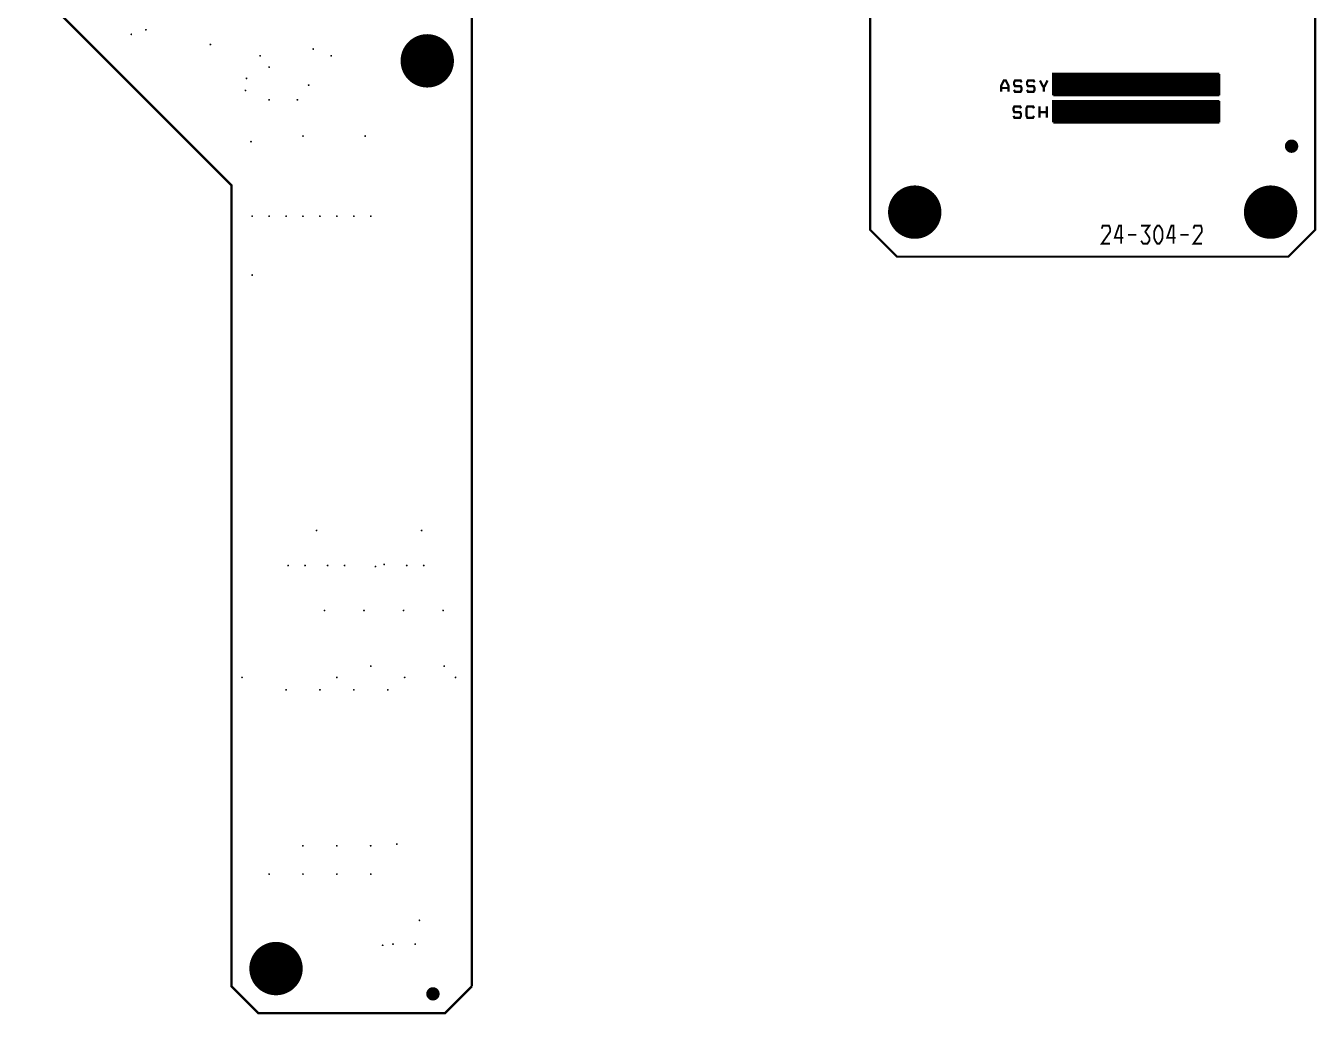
# Model space of a CAD drawing. Extents: x -7 to 310, y -94 to 128.
# Drawn here: x -7.3 to 137.7, y -93.9 to 17.2 of the extents above; entities that cross this region are included whole.
import ezdxf

# ---------------------------------------------------------------- set-up
doc = ezdxf.new("R2010")
doc.units = 0
doc.header["$MEASUREMENT"] = 0
doc.layers.get('0').update_dxf_attribs({"linetype": 'CONTINUOUS'})
for name, color, linetype in [('22-304-2_DRL', 1, 'CONTINUOUS'), ('22-304-2_SMT', 254, 'CONTINUOUS'), ('22-304-2_SST', 1, 'CONTINUOUS'), ('THRUHOLE_TAP', 7, 'CONTINUOUS')]:
    doc.layers.add(name, color=color, linetype=linetype)

# ---------------------------------------------------------------- blocks, each defined once
blk = doc.blocks.new('ROUND_83')
at = {"const_width": 1.6002}
blk.add_lwpolyline([(-0.8001, 0, 1), (0.8001, 0, 1)], format="xyb", close=True, dxfattribs=at)
blk = doc.blocks.new('ROUND_87')
at = {"const_width": 0.10033}
blk.add_lwpolyline([(-0.050164, 0, 1), (0.050164, 0, 1)], format="xyb", close=True, dxfattribs=at)
blk = doc.blocks.new('ROUND_88')
at = {"const_width": 0.10033}
blk.add_lwpolyline([(-0.050164, 0, 1), (0.050164, 0, 1)], format="xyb", close=True, dxfattribs=at)
blk = doc.blocks.new('ROUND_1')
at = {"const_width": 2.99974}
blk.add_lwpolyline([(-1.49987, 0, 1), (1.49987, 0, 1)], format="xyb", close=True, dxfattribs=at)
blk = doc.blocks.new('ROUND_21')
at = {"const_width": 0.7493}
blk.add_lwpolyline([(-0.37465, 0, 1), (0.37465, 0, 1)], format="xyb", close=True, dxfattribs=at)
blk = doc.blocks.new('ROUND_80')
at = {"const_width": 0.10033}
blk.add_lwpolyline([(-0.050164, 0, 1), (0.050164, 0, 1)], format="xyb", close=True, dxfattribs=at)

msp = doc.modelspace()

# ---------------------------------------------------------------- linework, layer by layer
at = {"layer": '22-304-2_DRL', "const_width": 0.254}
for points in [[(87.58, 51.27), (87.58, -5.73), (90.58, -8.73), (134.58, -8.73), (137.58, -5.73), (137.58, 83.27)], [(42.78, -90.73), (42.78, 51.27)], [(-7.22, 22.27), (15.78, -0.73), (15.78, -90.73), (18.78, -93.73), (39.78, -93.73), (42.78, -90.73)]]:
    msp.add_lwpolyline(points, dxfattribs=at)
at = {"layer": '22-304-2_SST'}
for points, const_width in [([(126.81, 11.81), (108.14, 11.81), (108.14, 9.4)], 0.254), ([(126.81, 11.78), (108.14, 11.78)], 0.254), ([(126.81, 11.56), (108.14, 11.56)], 0.254), ([(108.24, 11.81), (108.24, 9.4)], 0.254), ([(108.47, 11.81), (108.47, 9.4)], 0.254), ([(108.7, 11.81), (108.7, 9.4)], 0.254), ([(108.93, 11.81), (108.93, 9.4)], 0.254), ([(109.16, 11.81), (109.16, 9.4)], 0.254), ([(109.39, 11.81), (109.39, 9.4)], 0.254), ([(109.62, 11.81), (109.62, 9.4)], 0.254), ([(109.84, 11.81), (109.84, 9.4)], 0.254), ([(110.07, 11.81), (110.07, 9.4)], 0.254), ([(110.3, 11.81), (110.3, 9.4)], 0.254), ([(110.53, 11.81), (110.53, 9.4)], 0.254), ([(110.76, 11.81), (110.76, 9.4)], 0.254), ([(110.99, 11.81), (110.99, 9.4)], 0.254), ([(111.22, 11.81), (111.22, 9.4)], 0.254), ([(111.44, 11.81), (111.44, 9.4)], 0.254), ([(111.67, 11.81), (111.67, 9.4)], 0.254), ([(111.9, 11.81), (111.9, 9.4)], 0.254), ([(112.13, 11.81), (112.13, 9.4)], 0.254), ([(112.36, 11.81), (112.36, 9.4)], 0.254), ([(112.59, 11.81), (112.59, 9.4)], 0.254), ([(112.82, 11.81), (112.82, 9.4)], 0.254), ([(113.05, 11.81), (113.05, 9.4)], 0.254), ([(113.27, 11.81), (113.27, 9.4)], 0.254), ([(113.5, 11.81), (113.5, 9.4)], 0.254), ([(113.73, 11.81), (113.73, 9.4)], 0.254), ([(113.96, 11.81), (113.96, 9.4)], 0.254), ([(114.19, 11.81), (114.19, 9.4)], 0.254), ([(114.42, 11.81), (114.42, 9.4)], 0.254), ([(114.65, 11.81), (114.65, 9.4)], 0.254), ([(114.87, 11.81), (114.87, 9.4)], 0.254), ([(115.1, 11.81), (115.1, 9.4)], 0.254), ([(115.33, 11.81), (115.33, 9.4)], 0.254), ([(115.56, 11.81), (115.56, 9.4)], 0.254), ([(115.79, 11.81), (115.79, 9.4)], 0.254), ([(116.02, 11.81), (116.02, 9.4)], 0.254), ([(116.25, 11.81), (116.25, 9.4)], 0.254), ([(116.47, 11.81), (116.47, 9.4)], 0.254), ([(116.7, 11.81), (116.7, 9.4)], 0.254), ([(116.93, 11.81), (116.93, 9.4)], 0.254), ([(117.16, 11.81), (117.16, 9.4)], 0.254), ([(117.39, 11.81), (117.39, 9.4)], 0.254), ([(117.62, 11.81), (117.62, 9.4)], 0.254), ([(117.85, 11.81), (117.85, 9.4)], 0.254), ([(118.07, 11.81), (118.07, 9.4)], 0.254), ([(118.3, 11.81), (118.3, 9.4)], 0.254), ([(118.53, 11.81), (118.53, 9.4)], 0.254), ([(118.76, 11.81), (118.76, 9.4)], 0.254), ([(118.99, 11.81), (118.99, 9.4)], 0.254), ([(119.22, 11.81), (119.22, 9.4)], 0.254), ([(119.45, 11.81), (119.45, 9.4)], 0.254), ([(119.67, 11.81), (119.67, 9.4)], 0.254), ([(119.9, 11.81), (119.9, 9.4)], 0.254), ([(120.13, 11.81), (120.13, 9.4)], 0.254), ([(120.36, 11.81), (120.36, 9.4)], 0.254), ([(120.59, 11.81), (120.59, 9.4)], 0.254), ([(120.82, 11.81), (120.82, 9.4)], 0.254), ([(121.05, 11.81), (121.05, 9.4)], 0.254), ([(121.27, 11.81), (121.27, 9.4)], 0.254), ([(121.5, 11.81), (121.5, 9.4)], 0.254), ([(121.73, 11.81), (121.73, 9.4)], 0.254), ([(121.96, 11.81), (121.96, 9.4)], 0.254), ([(122.19, 11.81), (122.19, 9.4)], 0.254), ([(122.42, 11.81), (122.42, 9.4)], 0.254), ([(122.65, 11.81), (122.65, 9.4)], 0.254), ([(122.87, 11.81), (122.87, 9.4)], 0.254), ([(123.1, 11.81), (123.1, 9.4)], 0.254), ([(123.33, 11.81), (123.33, 9.4)], 0.254), ([(123.56, 11.81), (123.56, 9.4)], 0.254), ([(123.79, 11.81), (123.79, 9.4)], 0.254), ([(124.02, 11.81), (124.02, 9.4)], 0.254), ([(124.25, 11.81), (124.25, 9.4)], 0.254), ([(124.48, 11.81), (124.48, 9.4)], 0.254), ([(124.7, 11.81), (124.7, 9.4)], 0.254), ([(124.93, 11.81), (124.93, 9.4)], 0.254), ([(125.16, 11.81), (125.16, 9.4)], 0.254), ([(125.39, 11.81), (125.39, 9.4)], 0.254), ([(125.62, 11.81), (125.62, 9.4)], 0.254), ([(125.85, 11.81), (125.85, 9.4)], 0.254), ([(126.08, 11.81), (126.08, 9.4)], 0.254), ([(126.3, 11.81), (126.3, 9.4)], 0.254), ([(126.53, 11.81), (126.53, 9.4)], 0.254), ([(126.76, 11.81), (126.76, 9.4)], 0.254), ([(126.81, 11.81), (126.81, 9.4)], 0.254), ([(103.13, 9.8), (103.13, 10.43), (102.81, 11.07), (102.6, 11.07), (102.28, 10.43), (102.28, 9.8)], 0.254), ([(103.13, 10.22), (102.28, 10.22)], 0.254), ([(104.59, 10.86), (104.48, 11.07), (103.85, 11.07), (103.74, 10.86), (103.74, 10.65), (103.85, 10.43), (104.48, 10.43), (104.59, 10.22), (104.59, 10.01), (104.48, 9.8), (103.85, 9.8), (103.74, 10.01)], 0.254), ([(106.05, 10.86), (105.94, 11.07), (105.31, 11.07), (105.2, 10.86), (105.2, 10.65), (105.31, 10.43), (105.94, 10.43), (106.05, 10.22), (106.05, 10.01), (105.94, 9.8), (105.31, 9.8), (105.2, 10.01)], 0.254), ([(107.51, 11.07), (107.19, 10.43), (106.98, 10.43), (106.66, 11.07)], 0.254), ([(107.08, 9.8), (107.08, 10.43)], 0.254), ([(126.81, 11.33), (108.14, 11.33)], 0.254), ([(126.81, 11.1), (108.14, 11.1)], 0.254), ([(126.81, 10.87), (108.14, 10.87)], 0.254), ([(126.81, 10.64), (108.14, 10.64)], 0.254), ([(126.81, 10.41), (108.14, 10.41)], 0.254), ([(126.81, 10.18), (108.14, 10.18)], 0.254), ([(126.81, 9.95), (108.14, 9.95)], 0.254), ([(126.81, 9.73), (108.14, 9.73)], 0.254), ([(126.81, 9.5), (108.14, 9.5)], 0.254), ([(126.81, 9.4), (108.14, 9.4)], 0.254), ([(126.81, 8.76), (108.14, 8.76), (108.14, 6.35)], 0.254), ([(126.81, 8.74), (108.14, 8.74)], 0.254), ([(108.24, 8.76), (108.24, 6.35)], 0.254), ([(108.47, 8.76), (108.47, 6.35)], 0.254), ([(108.7, 8.76), (108.7, 6.35)], 0.254), ([(108.93, 8.76), (108.93, 6.35)], 0.254), ([(109.16, 8.76), (109.16, 6.35)], 0.254), ([(109.39, 8.76), (109.39, 6.35)], 0.254), ([(109.62, 8.76), (109.62, 6.35)], 0.254), ([(109.84, 8.76), (109.84, 6.35)], 0.254), ([(110.07, 8.76), (110.07, 6.35)], 0.254), ([(110.3, 8.76), (110.3, 6.35)], 0.254), ([(110.53, 8.76), (110.53, 6.35)], 0.254), ([(110.76, 8.76), (110.76, 6.35)], 0.254), ([(110.99, 8.76), (110.99, 6.35)], 0.254), ([(111.22, 8.76), (111.22, 6.35)], 0.254), ([(111.44, 8.76), (111.44, 6.35)], 0.254), ([(111.67, 8.76), (111.67, 6.35)], 0.254), ([(111.9, 8.76), (111.9, 6.35)], 0.254), ([(112.13, 8.76), (112.13, 6.35)], 0.254), ([(112.36, 8.76), (112.36, 6.35)], 0.254), ([(112.59, 8.76), (112.59, 6.35)], 0.254), ([(112.82, 8.76), (112.82, 6.35)], 0.254), ([(113.05, 8.76), (113.05, 6.35)], 0.254), ([(113.27, 8.76), (113.27, 6.35)], 0.254), ([(113.5, 8.76), (113.5, 6.35)], 0.254), ([(113.73, 8.76), (113.73, 6.35)], 0.254), ([(113.96, 8.76), (113.96, 6.35)], 0.254), ([(114.19, 8.76), (114.19, 6.35)], 0.254), ([(114.42, 8.76), (114.42, 6.35)], 0.254), ([(114.65, 8.76), (114.65, 6.35)], 0.254), ([(114.87, 8.76), (114.87, 6.35)], 0.254), ([(115.1, 8.76), (115.1, 6.35)], 0.254), ([(115.33, 8.76), (115.33, 6.35)], 0.254), ([(115.56, 8.76), (115.56, 6.35)], 0.254), ([(115.79, 8.76), (115.79, 6.35)], 0.254), ([(116.02, 8.76), (116.02, 6.35)], 0.254), ([(116.25, 8.76), (116.25, 6.35)], 0.254), ([(116.47, 8.76), (116.47, 6.35)], 0.254), ([(116.7, 8.76), (116.7, 6.35)], 0.254), ([(116.93, 8.76), (116.93, 6.35)], 0.254), ([(117.16, 8.76), (117.16, 6.35)], 0.254), ([(117.39, 8.76), (117.39, 6.35)], 0.254), ([(117.62, 8.76), (117.62, 6.35)], 0.254), ([(117.85, 8.76), (117.85, 6.35)], 0.254), ([(118.07, 8.76), (118.07, 6.35)], 0.254), ([(118.3, 8.76), (118.3, 6.35)], 0.254), ([(118.53, 8.76), (118.53, 6.35)], 0.254), ([(118.76, 8.76), (118.76, 6.35)], 0.254), ([(118.99, 8.76), (118.99, 6.35)], 0.254), ([(119.22, 8.76), (119.22, 6.35)], 0.254), ([(119.45, 8.76), (119.45, 6.35)], 0.254), ([(119.67, 8.76), (119.67, 6.35)], 0.254), ([(119.9, 8.76), (119.9, 6.35)], 0.254), ([(120.13, 8.76), (120.13, 6.35)], 0.254), ([(120.36, 8.76), (120.36, 6.35)], 0.254), ([(120.59, 8.76), (120.59, 6.35)], 0.254), ([(120.82, 8.76), (120.82, 6.35)], 0.254), ([(121.05, 8.76), (121.05, 6.35)], 0.254), ([(121.27, 8.76), (121.27, 6.35)], 0.254), ([(121.5, 8.76), (121.5, 6.35)], 0.254), ([(121.73, 8.76), (121.73, 6.35)], 0.254), ([(121.96, 8.76), (121.96, 6.35)], 0.254), ([(122.19, 8.76), (122.19, 6.35)], 0.254), ([(122.42, 8.76), (122.42, 6.35)], 0.254), ([(122.65, 8.76), (122.65, 6.35)], 0.254), ([(122.87, 8.76), (122.87, 6.35)], 0.254), ([(123.1, 8.76), (123.1, 6.35)], 0.254), ([(123.33, 8.76), (123.33, 6.35)], 0.254), ([(123.56, 8.76), (123.56, 6.35)], 0.254), ([(123.79, 8.76), (123.79, 6.35)], 0.254), ([(124.02, 8.76), (124.02, 6.35)], 0.254), ([(124.25, 8.76), (124.25, 6.35)], 0.254), ([(124.48, 8.76), (124.48, 6.35)], 0.254), ([(124.7, 8.76), (124.7, 6.35)], 0.254), ([(124.93, 8.76), (124.93, 6.35)], 0.254), ([(125.16, 8.76), (125.16, 6.35)], 0.254), ([(125.39, 8.76), (125.39, 6.35)], 0.254), ([(125.62, 8.76), (125.62, 6.35)], 0.254), ([(125.85, 8.76), (125.85, 6.35)], 0.254), ([(126.08, 8.76), (126.08, 6.35)], 0.254), ([(126.3, 8.76), (126.3, 6.35)], 0.254), ([(126.53, 8.76), (126.53, 6.35)], 0.254), ([(126.76, 8.76), (126.76, 6.35)], 0.254), ([(126.81, 8.76), (126.81, 6.35)], 0.254), ([(104.52, 7.94), (104.42, 8.15), (103.78, 8.15), (103.68, 7.94), (103.68, 7.72), (103.78, 7.51), (104.42, 7.51), (104.52, 7.3), (104.52, 7.09), (104.42, 6.88), (103.78, 6.88), (103.68, 7.09)], 0.254), ([(105.98, 7.09), (105.88, 6.88), (105.24, 6.88), (105.14, 7.09), (105.14, 7.94), (105.24, 8.15), (105.88, 8.15), (105.98, 7.94)], 0.254), ([(106.6, 6.88), (106.6, 8.15)], 0.254), ([(107.44, 7.51), (106.6, 7.51)], 0.254), ([(107.44, 6.88), (107.44, 8.15)], 0.254), ([(126.81, 8.51), (108.14, 8.51)], 0.254), ([(126.81, 8.28), (108.14, 8.28)], 0.254), ([(126.81, 8.05), (108.14, 8.05)], 0.254), ([(126.81, 7.82), (108.14, 7.82)], 0.254), ([(126.81, 7.59), (108.14, 7.59)], 0.254), ([(126.81, 7.36), (108.14, 7.36)], 0.254), ([(126.81, 7.14), (108.14, 7.14)], 0.254), ([(126.81, 6.91), (108.14, 6.91)], 0.254), ([(126.81, 6.68), (108.14, 6.68)], 0.254), ([(126.81, 6.45), (108.14, 6.45)], 0.254), ([(126.81, 6.35), (108.14, 6.35)], 0.254), ([(114.54, -7.28), (113.6, -7.28), (114.54, -5.93), (114.54, -5.59), (114.42, -5.25), (113.71, -5.25), (113.6, -5.59)], 0.203), ([(116.02, -6.61), (115.07, -6.61), (115.54, -5.25), (115.78, -5.25), (115.78, -7.28)], 0.203), ([(118.02, -6.94), (118.25, -7.28), (118.73, -7.28), (118.96, -6.94), (118.96, -6.61), (118.49, -5.93), (118.96, -5.25), (118.02, -5.25)], 0.203), ([(119.84, -7.28), (119.61, -6.94), (119.49, -6.61), (119.49, -5.93), (119.61, -5.59), (119.84, -5.25), (120.08, -5.25), (120.32, -5.59), (120.44, -5.93), (120.44, -6.61), (120.32, -6.94), (120.08, -7.28), (119.84, -7.28)], 0.203), ([(121.91, -6.61), (120.96, -6.61), (121.43, -5.25), (121.67, -5.25), (121.67, -7.28)], 0.203), ([(124.86, -7.28), (123.91, -7.28), (124.86, -5.93), (124.86, -5.59), (124.74, -5.25), (124.03, -5.25), (123.91, -5.59)], 0.203), ([(117.49, -6.27), (116.54, -6.27)], 0.203), ([(123.38, -6.27), (122.44, -6.27)], 0.203)]:
    msp.add_lwpolyline(points, dxfattribs=dict(at, const_width=const_width))

# ---------------------------------------------------------------- block references
at = {"layer": '22-304-2_DRL'}
for name, p in [('ROUND_87', (4.51, 16.25)), ('ROUND_87', (6.16, 16.76)), ('ROUND_88', (13.4, 15.11)), ('ROUND_88', (24.96, 14.6)), ('ROUND_83', (37.78, 13.27)), ('ROUND_87', (18.99, 13.84)), ('ROUND_88', (26.99, 13.84)), ('ROUND_88', (20, 12.57)), ('ROUND_88', (17.46, 11.3)), ('ROUND_88', (24.45, 10.54)), ('ROUND_88', (17.34, 9.95)), ('ROUND_88', (20, 8.89)), ('ROUND_88', (23.18, 8.89)), ('ROUND_87', (23.81, 4.82)), ('ROUND_87', (30.8, 4.82)), ('ROUND_88', (17.97, 4.19)), ('ROUND_83', (92.58, -3.73)), ('ROUND_83', (132.58, -3.73)), ('ROUND_88', (18.1, -4.19)), ('ROUND_88', (20, -4.19)), ('ROUND_88', (21.91, -4.19)), ('ROUND_88', (23.81, -4.19)), ('ROUND_88', (25.72, -4.19)), ('ROUND_88', (27.62, -4.19)), ('ROUND_88', (29.53, -4.19)), ('ROUND_88', (31.43, -4.19)), ('ROUND_88', (18.1, -10.8)), ('ROUND_88', (25.34, -39.5)), ('ROUND_88', (37.15, -39.5)), ('ROUND_88', (22.14, -43.44)), ('ROUND_88', (24.04, -43.44)), ('ROUND_88', (26.58, -43.44)), ('ROUND_88', (28.49, -43.44)), ('ROUND_88', (31.96, -43.56)), ('ROUND_88', (32.93, -43.31)), ('ROUND_88', (35.47, -43.44)), ('ROUND_88', (37.38, -43.44)), ('ROUND_88', (26.23, -48.49)), ('ROUND_88', (30.67, -48.49)), ('ROUND_88', (35.12, -48.49)), ('ROUND_88', (39.56, -48.49)), ('ROUND_87', (31.43, -54.74)), ('ROUND_87', (39.69, -54.74)), ('ROUND_87', (16.96, -56.01)), ('ROUND_87', (27.62, -56.01)), ('ROUND_87', (35.24, -56.01)), ('ROUND_87', (40.96, -56.01)), ('ROUND_88', (21.91, -57.41)), ('ROUND_88', (25.72, -57.41)), ('ROUND_88', (29.53, -57.41)), ('ROUND_88', (33.34, -57.41)), ('ROUND_88', (23.8, -74.93)), ('ROUND_88', (27.61, -74.93)), ('ROUND_88', (31.42, -74.93)), ('ROUND_88', (34.36, -74.74)), ('ROUND_88', (20, -78.11)), ('ROUND_88', (23.81, -78.11)), ('ROUND_88', (27.62, -78.11)), ('ROUND_88', (31.43, -78.11)), ('ROUND_88', (36.9, -83.31)), ('ROUND_88', (32.77, -86.11)), ('ROUND_88', (33.93, -85.98)), ('ROUND_88', (36.43, -85.98)), ('ROUND_83', (20.78, -88.73))]:
    msp.add_blockref(name, p, dxfattribs=at)
at = {"layer": '22-304-2_SMT'}
for name, p in [('ROUND_1', (37.78, 13.27)), ('ROUND_21', (134.94, 3.68)), ('ROUND_1', (92.58, -3.73)), ('ROUND_1', (132.58, -3.73)), ('ROUND_1', (20.78, -88.73)), ('ROUND_21', (38.42, -91.57))]:
    msp.add_blockref(name, p, dxfattribs=at)
at = {"layer": 'THRUHOLE_TAP'}
for name, p in [('ROUND_80', (4.51, 16.25)), ('ROUND_80', (6.16, 16.76)), ('ROUND_80', (13.4, 15.11)), ('ROUND_80', (24.96, 14.6)), ('ROUND_83', (37.78, 13.27)), ('ROUND_80', (18.99, 13.84)), ('ROUND_80', (26.99, 13.84)), ('ROUND_80', (20, 12.57)), ('ROUND_80', (17.46, 11.3)), ('ROUND_80', (24.45, 10.54)), ('ROUND_80', (17.34, 9.95)), ('ROUND_80', (20, 8.89)), ('ROUND_80', (23.18, 8.89)), ('ROUND_80', (23.81, 4.82)), ('ROUND_80', (30.8, 4.82)), ('ROUND_80', (17.97, 4.19)), ('ROUND_83', (92.58, -3.73)), ('ROUND_83', (132.58, -3.73)), ('ROUND_80', (18.1, -4.19)), ('ROUND_80', (20, -4.19)), ('ROUND_80', (21.91, -4.19)), ('ROUND_80', (23.81, -4.19)), ('ROUND_80', (25.72, -4.19)), ('ROUND_80', (27.62, -4.19)), ('ROUND_80', (29.53, -4.19)), ('ROUND_80', (31.43, -4.19)), ('ROUND_80', (18.1, -10.8)), ('ROUND_80', (25.34, -39.5)), ('ROUND_80', (37.15, -39.5)), ('ROUND_80', (22.14, -43.44)), ('ROUND_80', (24.04, -43.44)), ('ROUND_80', (26.58, -43.44)), ('ROUND_80', (28.49, -43.44)), ('ROUND_80', (31.96, -43.56)), ('ROUND_80', (32.93, -43.31)), ('ROUND_80', (35.47, -43.44)), ('ROUND_80', (37.38, -43.44)), ('ROUND_80', (26.23, -48.49)), ('ROUND_80', (30.67, -48.49)), ('ROUND_80', (35.12, -48.49)), ('ROUND_80', (39.56, -48.49)), ('ROUND_80', (31.43, -54.74)), ('ROUND_80', (39.69, -54.74)), ('ROUND_80', (16.96, -56.01)), ('ROUND_80', (27.62, -56.01)), ('ROUND_80', (35.24, -56.01)), ('ROUND_80', (40.96, -56.01)), ('ROUND_80', (21.91, -57.41)), ('ROUND_80', (25.72, -57.41)), ('ROUND_80', (29.53, -57.41)), ('ROUND_80', (33.34, -57.41)), ('ROUND_80', (23.8, -74.93)), ('ROUND_80', (27.61, -74.93)), ('ROUND_80', (31.42, -74.93)), ('ROUND_80', (34.36, -74.74)), ('ROUND_80', (20, -78.11)), ('ROUND_80', (23.81, -78.11)), ('ROUND_80', (27.62, -78.11)), ('ROUND_80', (31.43, -78.11)), ('ROUND_80', (36.9, -83.31)), ('ROUND_80', (32.77, -86.11)), ('ROUND_80', (33.93, -85.98)), ('ROUND_80', (36.43, -85.98)), ('ROUND_83', (20.78, -88.73))]:
    msp.add_blockref(name, p, dxfattribs=at)

doc.saveas('drawing.dxf')
